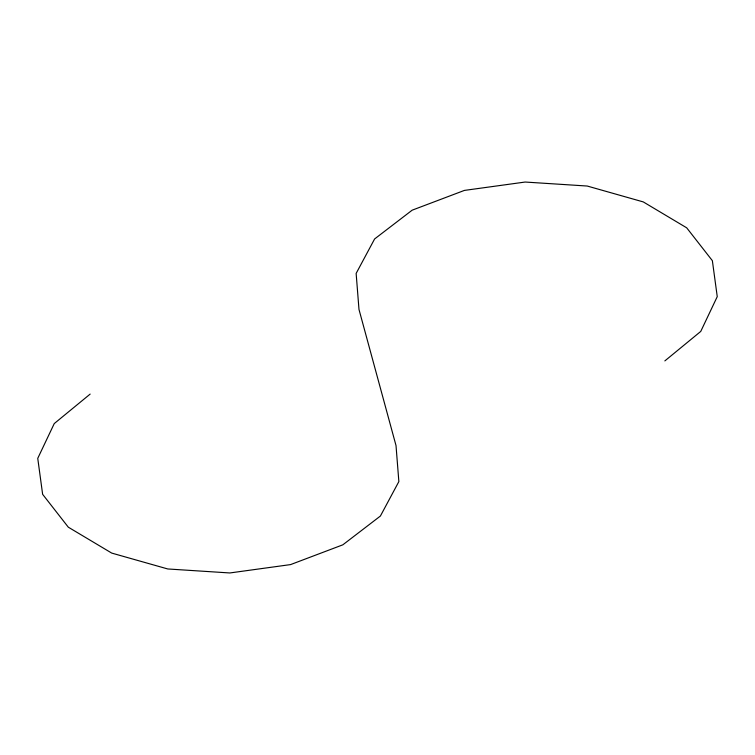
<?xml version="1.0" encoding="UTF-8"?>
<svg xmlns="http://www.w3.org/2000/svg" width="755" height="755" viewBox="0 0 755 755"><rect width="100%" height="100%" fill="white"/><g stroke="black" fill="none" stroke-linecap="round" stroke-linejoin="round"><path stroke-width="1.13" d="M90.156 394.091L54.247 423.583L37.75 458.361L42.629 494.308L68.299 527.179L111.721 553.085L167.78 568.968L229.85 572.96L290.59 564.589L342.827 544.827L380.397 516.033L398.857 481.586L396.016 445.563L358.984 309.437L356.143 273.414L374.603 238.967L412.173 210.173L464.41 190.411L525.15 182.04L587.22 186.032L643.279 201.915L686.701 227.821L712.371 260.692L717.25 296.639L700.753 331.417L664.844 360.909"/></g></svg>
